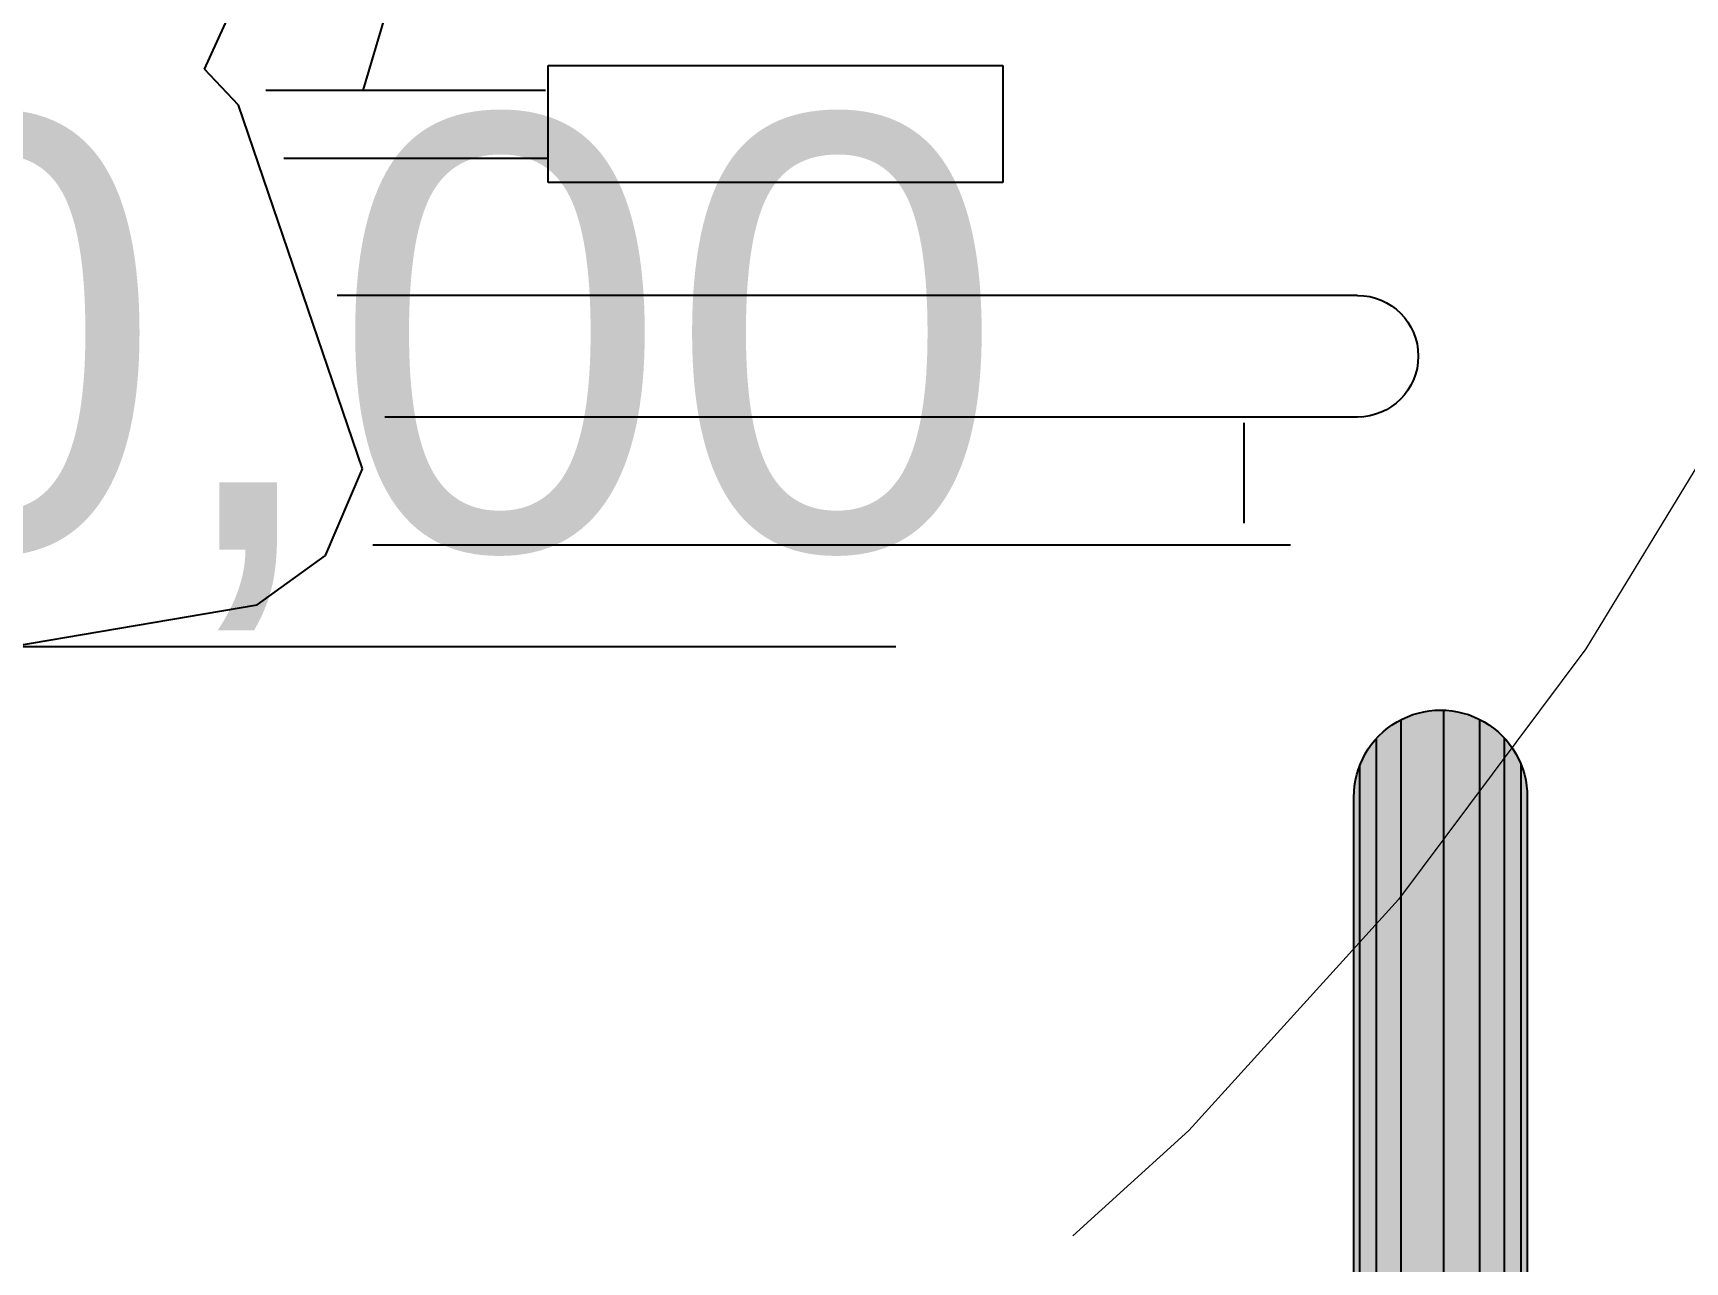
# Model space of a CAD drawing. Extents: x 100 to 738, y -85 to 470.
# Drawn here: x 623.9216 to 624.3024, y 455.3195 to 455.6028 of the extents above; entities that cross this region are included whole.
import ezdxf
from ezdxf.enums import TextEntityAlignment as Align

# ---------------------------------------------------------------- set-up
doc = ezdxf.new("R2010")
doc.units = 0
doc.linetypes.add('3600-00-FORCAS_ARMADAS-MAT-LAY-PROPOSTO$0$HIDDEN', pattern=[0.375, 0.25, -0.125])
doc.linetypes.add('HIDDENX2', pattern=[19.05, 12.7, -6.35])
doc.layers.get('0').update_dxf_attribs({"linetype": 'CONTINUOUS'})
for name, color, linetype in [('0704-MOB-HTC', 251, 'CONTINUOUS'), ('ARQ-CON', 10, 'CONTINUOUS'), ('GRF-HTC', 253, 'CONTINUOUS'), ('GRF-SMB', 2, 'CONTINUOUS')]:
    doc.layers.add(name, color=color, linetype=linetype)
doc.layers.add('A1PROJ', color=1, linetype='HIDDENX2', lineweight=20)
doc.styles.add('Arial_1', font='arial.ttf', dxfattribs={"height": 0.075})

# ---------------------------------------------------------------- blocks, each defined once
blk = doc.blocks.new('3600-00-FORCAS_ARMADAS-MAT-LAY-PROPOSTO$0$br30')
at = {"layer": '0704-MOB-HTC'}
h = blk.add_hatch(color=253, dxfattribs=at)
h.dxf.hatch_style = 1
edge = h.paths.add_edge_path()
edge.add_line((514.25769, 21.84295), (514.25769, 22.22295))
edge.add_line((514.25769, 22.22295), (514.29769, 22.22295))
edge.add_line((514.29769, 22.22295), (514.29769, 21.84295))
edge.add_arc((514.27769, 21.84295), 0.02, 180, 360, ccw=False)
h.paths.add_polyline_path([(514.32769, 22.22795), (514.33008, 22.23295), (514.23008, 22.23295), (514.22769, 22.22795)])
for p, q in [((514.22769, 22.23295), (514.32769, 22.23295)), ((514.22769, 22.23295), (514.23248, 22.23295)), ((514.23248, 22.23295), (514.32769, 22.23295)), ((514.32769, 22.23295), (514.3229, 22.23295))]:
    blk.add_line(p, q)
at = {"color": 251}
for p, q in [((514.22864, 22.23295), (514.22864, 22.22795)), ((514.23087, 22.23295), (514.23087, 22.22795)), ((514.23973, 22.23295), (514.23973, 22.22795)), ((514.24564, 22.23295), (514.24564, 22.22795)), ((514.24773, 22.2276), (514.24773, 22.23295)), ((514.24963, 22.23295), (514.24963, 22.22795)), ((514.25098, 22.23295), (514.25098, 22.22795)), ((514.25113, 22.2276), (514.25113, 22.23295)), ((514.27111, 22.23295), (514.27111, 22.22795)), ((514.28426, 22.23295), (514.28426, 22.22795)), ((514.30489, 22.2276), (514.30489, 22.23295)), ((514.3064, 22.23295), (514.3064, 22.22795)), ((514.30829, 22.2276), (514.30829, 22.23295)), ((514.30973, 22.23295), (514.30973, 22.22795)), ((514.3245, 22.23295), (514.3245, 22.22795)), ((514.32673, 22.23295), (514.32673, 22.22795)), ((514.27019, 22.22295), (514.27019, 22.22795)), ((514.28519, 22.22295), (514.28519, 22.22795)), ((514.25911, 22.22295), (514.25911, 21.83553)), ((514.26292, 22.22295), (514.26292, 21.82946)), ((514.26862, 22.22295), (514.26862, 21.82512)), ((514.27844, 22.22295), (514.27844, 21.82296)), ((514.28676, 22.22295), (514.28676, 21.82512)), ((514.29246, 22.22295), (514.29246, 21.82946)), ((514.29626, 22.22295), (514.29626, 21.83553))]:
    blk.add_line(p, q, dxfattribs=at)
blk.add_lwpolyline([(514.32769, 22.23295), (514.32769, 22.22795), (514.22769, 22.22795), (514.22769, 22.23295), (514.22769, 22.23295), (514.32769, 22.23295)])
for points in [[(514.24924, 22.22651), (514.24924, 22.22715), (514.24962, 22.22715), (514.24962, 22.22651, 0.157359), (514.25261, 22.2276), (514.24625, 22.2276, 0.157359)], [(514.30341, 22.2276, 0.157359), (514.3064, 22.22651), (514.3064, 22.22715), (514.30678, 22.22715), (514.30678, 22.22651, 0.157359), (514.30977, 22.2276)]]:
    blk.add_lwpolyline(points, format="xyb", close=True, dxfattribs=at)
blk.add_lwpolyline([(514.25769, 21.84304, 1.004883), (514.29769, 21.84304), (514.29769, 22.22295), (514.25769, 22.22295), (514.25769, 21.84304)], format="xyb")
blk = doc.blocks.new('3600-00-FORCAS_ARMADAS-MAT-LAY-PROPOSTO$0$mob-cadeira_roda')
for p, q in [((-0.28208, 0.9277), (-0.28208, 1.16124)), ((-0.25289, 1.16124), (-0.25289, 0.91629)), ((-0.31281, 0.92484), (-0.31281, 1.14513)), ((-0.30761, 1.13402), (-0.28351, 1.13402)), ((-0.2258, 1.07613), (-0.2258, 0.96695)), ((-0.19775, 1.07613), (-0.2258, 1.07613)), ((-0.19775, 0.96695), (-0.19775, 1.07613)), ((-0.2258, 0.96695), (-0.19775, 0.96695)), ((-0.22006, 0.96692), (-0.22006, 0.90345)), ((-0.20371, 0.96626), (-0.20371, 0.89917)), ((-0.20371, 0.92255), (-0.14213, 0.94062)), ((-0.31533, 0.91345), (-0.29453, 0.92232)), ((-0.29453, 0.92232), (-0.20721, 0.89262)), ((-0.32721, 0.89709), (-0.31533, 0.91345)), ((-0.19862, 0.88441), (-0.16148, 0.90128)), ((-0.34112, 0.81488), (-0.32721, 0.89709)), ((-0.20721, 0.89262), (-0.19862, 0.88441))]:
    blk.add_line(p, q)
blk.add_arc((-0.26749, 1.16124), 0.0146, 0, 180)
blk = doc.blocks.new('BASE ARQ')
at = {"layer": 'A1PROJ', "color": 9, "linetype": '3600-00-FORCAS_ARMADAS-MAT-LAY-PROPOSTO$0$HIDDEN'}
blk.add_circle((733.38938, 477.7944), 0.75, dxfattribs=at)
at = {"layer": 'ARQ-CON', "xscale": -1, "rotation": 180}
blk.add_blockref('3600-00-FORCAS_ARMADAS-MAT-LAY-PROPOSTO$0$br30', (219.70009, 499.18391), dxfattribs=at)
at = {"layer": 'GRF-HTC', "color": 9, "xscale": -0.9604000000000003, "yscale": 0.9604000000000003, "zscale": 0.9604, "rotation": 270}
blk.add_blockref('3600-00-FORCAS_ARMADAS-MAT-LAY-PROPOSTO$0$mob-cadeira_roda', (732.84337, 477.69945), dxfattribs=at)
blk = doc.blocks.new('1235-1022-BB-AG_PCA_RELOGIO_E_EMP-TAG-MAT-LAYOUT-PROP-TERREO$0$Cota de Nível')
at = {"layer": 'GRF-SMB', "color": 1}
blk.add_line((12.11061, -0.774), (12.59651, -0.774), dxfattribs=at)
blk = doc.blocks.new('Tag_Ambiente')
at = {"xscale": 1.125, "yscale": 1.125, "zscale": 1.125}
blk.add_blockref('1235-1022-BB-AG_PCA_RELOGIO_E_EMP-TAG-MAT-LAYOUT-PROP-TERREO$0$Cota de Nível', (-13.53902, 0.87075), dxfattribs=at)
at = {"color": 3, "style": 'Arial_1'}
for tag, p in [('AMBIENTE', (0.38872, 0.70163)), ('X', (0.17662, 0.21882)), ('Y', (0.3848, 0.21882)), ('Z', (0.60476, 0.21882))]:
    blk.add_attdef(tag, text='', height=0.1, dxfattribs=at).set_placement(p, align=Align.CENTER)
at = {"style": 'Arial_1'}
for tag, p in [('ÁREA', (0.38872, 0.55571)), ('PÉ-DIREITO', (0.38872, 0.41519))]:
    blk.add_attdef(tag, text='', height=0.1, dxfattribs=at).set_placement(p, align=Align.CENTER)
blk.add_attdef('NÍVEL', (0.30388, 0.02228), '', height=0.1, dxfattribs=at)

msp = doc.modelspace()

# ---------------------------------------------------------------- block references
msp.add_blockref('BASE ARQ', (-109.73168, -21.91423))
at = {"layer": 'GRF-SMB'}
ref = msp.add_blockref('Tag_Ambiente', (623.48843, 455.46141), dxfattribs=at)
ref.add_attrib('NÍVEL', '+0,00', (623.79231, 455.48369), dxfattribs={"layer": '0', "height": 0.1, "style": 'Arial_1'})

doc.saveas('drawing.dxf')
